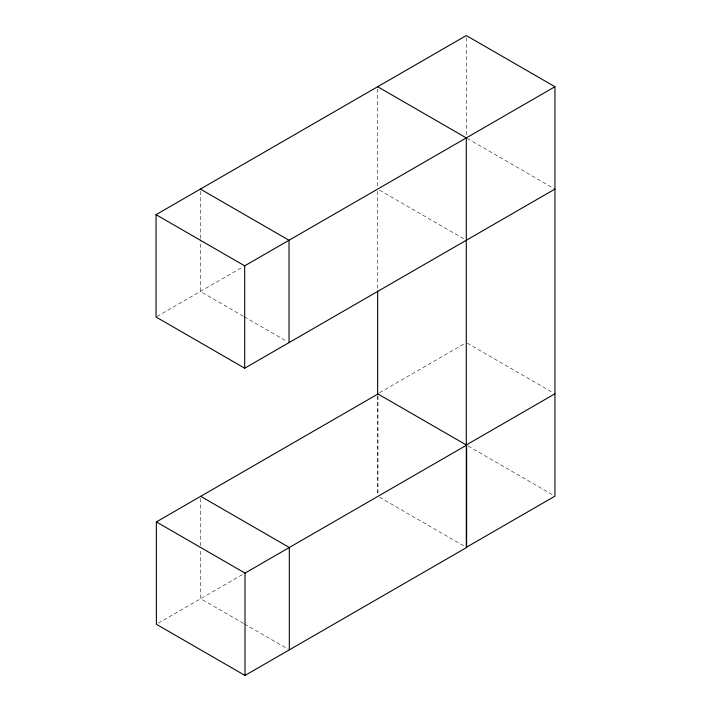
<?xml version="1.0" encoding="UTF-8"?>
<svg xmlns="http://www.w3.org/2000/svg" width="711" height="711" viewBox="0 0 711 711"><rect width="100%" height="100%" fill="white"/><g stroke="black" fill="none" stroke-linecap="round" stroke-linejoin="round"><path stroke-width="0.53" stroke-dasharray="3.56 2.67" d="M156.998 316.484L243.5 266.536M379.567 392.694L464.399 343.715M158.251 623.183L243.811 573.786M467.26 138.458L553.993 188.531M379.567 190.184L464.399 239.163M467.26 343.164L553.042 392.694M243.269 316.199L200.378 291.439L200.378 239.705M244.22 316.75L287.111 341.511M468.211 446.073L553.042 495.052M379.567 497.247L464.71 546.404M243.58 623.449L200.689 598.689L200.689 549.159M244.531 624L288.382 649.312M466.3 37.754L466.3 135.703M377.976 396.178L377.976 494.127M377.657 88.928L377.657 187.98M377.657 191.295L377.657 289.777M377.657 395.991L377.657 495.052M200.689 498.527L200.689 548.057M200.378 191.286L200.378 238.612"/><path stroke-width="1.07" d="M554.944 189.082L244.7 368.2L156.056 317.026L156.056 214.669L466.3 35.55L554.944 86.724L554.944 496.154L466.3 547.328L466.3 137.907L377.657 86.724M156.056 214.669L244.7 265.843L554.944 86.724M377.657 290.888L377.657 393.796L466.612 445.148L466.612 547.506L245.011 675.45L156.367 624.276L156.367 521.918L377.976 393.974M466.3 444.97L554.944 393.796M156.367 521.918L245.011 573.093L466.612 445.148M200.378 189.082L289.022 240.256L289.022 342.613M200.689 496.331L289.333 547.506L289.333 649.863M245.011 573.093L245.011 675.45M244.7 265.843L244.7 368.2"/></g></svg>
